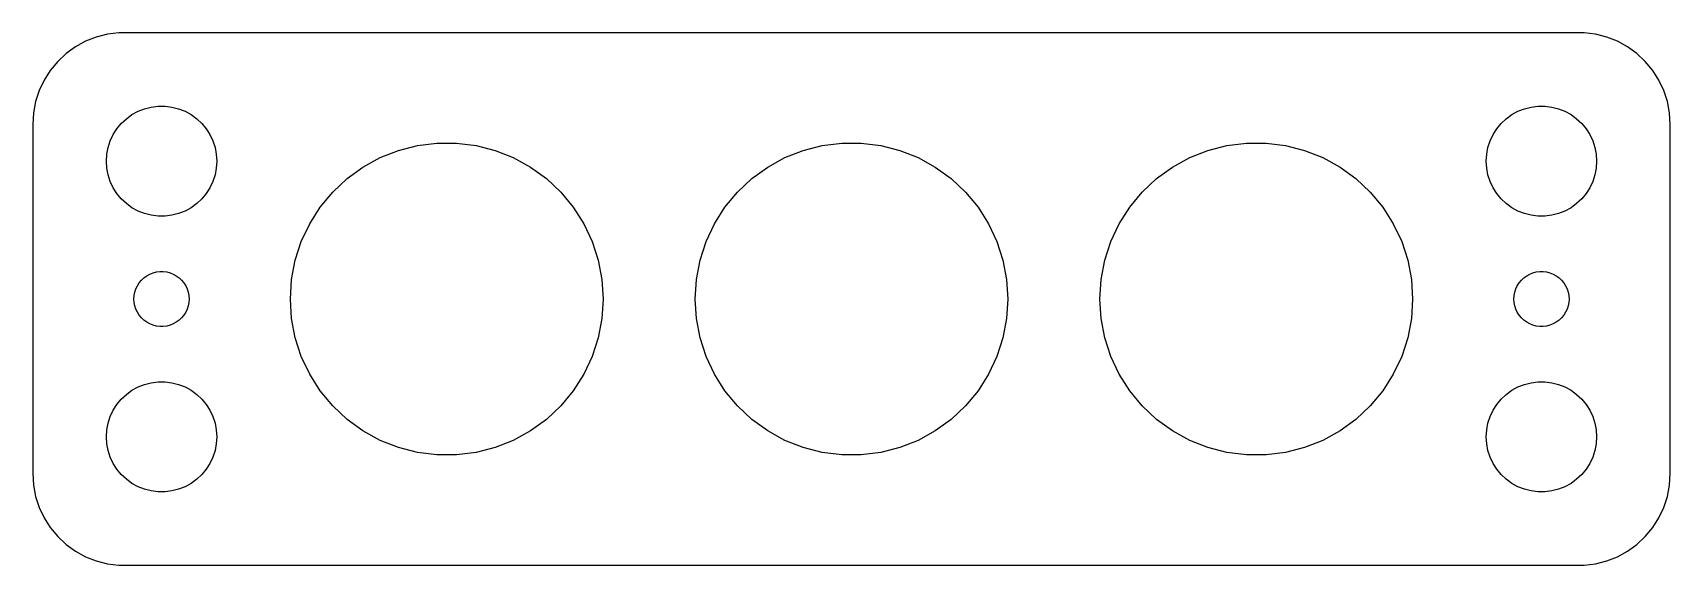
# Model space of a CAD drawing. Header units: metres. Extents: x -44.5 to 44.5, y -14.5 to 14.5.
import ezdxf

# ---------------------------------------------------------------- set-up
doc = ezdxf.new("R2010")
doc.units = ezdxf.units.M

msp = doc.modelspace()

# ---------------------------------------------------------------- linework, layer by layer
for p, q in [((-41.0451, 14.2553), (-41.6289, 14.0241)), ((-40.4369, 14.4114), (-41.0451, 14.2553)), ((-39.8139, 14.4901), (-40.4369, 14.4114)), ((39.8139, 14.4901), (-39.8139, 14.4901)), ((40.4369, 14.4114), (39.8139, 14.4901)), ((41.0451, 14.2553), (40.4369, 14.4114)), ((41.6289, 14.0241), (41.0451, 14.2553)), ((-42.6871, 13.3526), (-43.1448, 12.9227)), ((-42.1791, 13.7216), (-42.6871, 13.3526)), ((-41.6289, 14.0241), (-42.1791, 13.7216)), ((42.1791, 13.7216), (41.6289, 14.0241)), ((42.6871, 13.3526), (42.1791, 13.7216)), ((43.1448, 12.9227), (42.6871, 13.3526)), ((-43.1448, 12.9227), (-43.5451, 12.4389)), ((43.5451, 12.4389), (43.1448, 12.9227)), ((-43.8815, 11.9088), (-44.1489, 11.3406)), ((-43.5451, 12.4389), (-43.8815, 11.9088)), ((43.8815, 11.9088), (43.5451, 12.4389)), ((44.1489, 11.3406), (43.8815, 11.9088)), ((-44.3429, 10.7434), (-44.4606, 10.1267)), ((-44.1489, 11.3406), (-44.3429, 10.7434)), ((44.3429, 10.7434), (44.1489, 11.3406)), ((44.4606, 10.1267), (44.3429, 10.7434)), ((-44.4606, 10.1267), (-44.5, 9.5)), ((-39.6869, 9.55363), (-39.4123, 9.81154)), ((-39.4123, 9.81154), (-39.1075, 10.033)), ((-39.1075, 10.033), (-38.7773, 10.2145)), ((-38.7773, 10.2145), (-38.427, 10.3532)), ((-38.427, 10.3532), (-38.0621, 10.4469)), ((-38.0621, 10.4469), (-37.6884, 10.4941)), ((-37.6884, 10.4941), (-37.3116, 10.4941)), ((-37.3116, 10.4941), (-36.9379, 10.4469)), ((-36.9379, 10.4469), (-36.5729, 10.3532)), ((-36.5729, 10.3532), (-36.2227, 10.2145)), ((-36.2227, 10.2145), (-35.8925, 10.033)), ((-35.8925, 10.033), (-35.5877, 9.81154)), ((-35.5877, 9.81154), (-35.3131, 9.55363)), ((35.3131, 9.55363), (35.5877, 9.81154)), ((35.5877, 9.81154), (35.8925, 10.033)), ((35.8925, 10.033), (36.2227, 10.2145)), ((36.2227, 10.2145), (36.5729, 10.3532)), ((36.5729, 10.3532), (36.9379, 10.4469)), ((36.9379, 10.4469), (37.3116, 10.4941)), ((37.3116, 10.4941), (37.6884, 10.4941)), ((37.6884, 10.4941), (38.0621, 10.4469)), ((38.0621, 10.4469), (38.427, 10.3532)), ((38.427, 10.3532), (38.7773, 10.2145)), ((38.7773, 10.2145), (39.1075, 10.033)), ((39.1075, 10.033), (39.4123, 9.81154)), ((39.4123, 9.81154), (39.6869, 9.55363)), ((44.5, 9.5), (44.4606, 10.1267)), ((-44.5, 9.5), (-44.5, -9.5)), ((-40.2893, 8.60437), (-40.1289, 8.94525)), ((-40.1289, 8.94525), (-39.927, 9.26335)), ((-39.927, 9.26335), (-39.6869, 9.55363)), ((-35.3131, 9.55363), (-35.0729, 9.26335)), ((-35.0729, 9.26335), (-34.8711, 8.94525)), ((-34.8711, 8.94525), (-34.7107, 8.60437)), ((34.7107, 8.60437), (34.8711, 8.94525)), ((34.8711, 8.94525), (35.0729, 9.26335)), ((35.0729, 9.26335), (35.3131, 9.55363)), ((39.6869, 9.55363), (39.927, 9.26335)), ((39.927, 9.26335), (40.1289, 8.94525)), ((40.1289, 8.94525), (40.2893, 8.60437)), ((44.5, -9.5), (44.5, 9.5)), ((-40.4763, 7.87599), (-40.4057, 8.24606)), ((-40.4057, 8.24606), (-40.2893, 8.60437)), ((-34.7107, 8.60437), (-34.5942, 8.24606)), ((-34.5942, 8.24606), (-34.5237, 7.87599)), ((-25.6191, 7.69102), (-24.6266, 8.08397)), ((-24.6266, 8.08397), (-23.5927, 8.34944)), ((-23.5927, 8.34944), (-22.5337, 8.48322)), ((-22.5337, 8.48322), (-21.4663, 8.48322)), ((-21.4663, 8.48322), (-20.4073, 8.34944)), ((-20.4073, 8.34944), (-19.3734, 8.08397)), ((-19.3734, 8.08397), (-18.3809, 7.69102)), ((-3.61911, 7.69102), (-2.62663, 8.08397)), ((-2.62663, 8.08397), (-1.59273, 8.34944)), ((-1.59273, 8.34944), (-0.533707, 8.48322)), ((-0.533707, 8.48322), (0.533707, 8.48322)), ((0.533707, 8.48322), (1.59273, 8.34944)), ((1.59273, 8.34944), (2.62663, 8.08397)), ((2.62663, 8.08397), (3.61911, 7.69102)), ((18.3809, 7.69102), (19.3734, 8.08397)), ((19.3734, 8.08397), (20.4073, 8.34944)), ((20.4073, 8.34944), (21.4663, 8.48322)), ((21.4663, 8.48322), (22.5337, 8.48322)), ((22.5337, 8.48322), (23.5927, 8.34944)), ((23.5927, 8.34944), (24.6266, 8.08397)), ((24.6266, 8.08397), (25.6191, 7.69102)), ((34.5237, 7.87599), (34.5942, 8.24606)), ((34.5942, 8.24606), (34.7107, 8.60437)), ((40.2893, 8.60437), (40.4057, 8.24606)), ((40.4057, 8.24606), (40.4763, 7.87599)), ((-40.5, 7.5), (-40.4763, 7.87599)), ((-40.4763, 7.12399), (-40.5, 7.5)), ((-40.4057, 6.75392), (-40.4763, 7.12399)), ((-34.5237, 7.12399), (-34.5942, 6.75392)), ((-34.5237, 7.87599), (-34.5, 7.5)), ((-34.5, 7.5), (-34.5237, 7.12399)), ((-27.4181, 6.54936), (-26.5545, 7.17677)), ((-26.5545, 7.17677), (-25.6191, 7.69102)), ((-18.3809, 7.69102), (-17.4455, 7.17677)), ((-17.4455, 7.17677), (-16.5819, 6.54936)), ((-5.41809, 6.54936), (-4.55452, 7.17677)), ((-4.55452, 7.17677), (-3.61911, 7.69102)), ((3.61911, 7.69102), (4.55452, 7.17677)), ((4.55452, 7.17677), (5.41809, 6.54936)), ((16.5819, 6.54936), (17.4455, 7.17677)), ((17.4455, 7.17677), (18.3809, 7.69102)), ((25.6191, 7.69102), (26.5545, 7.17677)), ((26.5545, 7.17677), (27.4181, 6.54936)), ((34.5, 7.5), (34.5237, 7.87599)), ((34.5237, 7.12399), (34.5, 7.5)), ((34.5942, 6.75392), (34.5237, 7.12399)), ((40.4763, 7.12399), (40.4057, 6.75392)), ((40.4763, 7.87599), (40.5, 7.5)), ((40.5, 7.5), (40.4763, 7.12399)), ((-40.2893, 6.39561), (-40.4057, 6.75392)), ((-40.1289, 6.05473), (-40.2893, 6.39561)), ((-34.7107, 6.39561), (-34.8711, 6.05473)), ((-34.5942, 6.75392), (-34.7107, 6.39561)), ((-28.1962, 5.81865), (-27.4181, 6.54936)), ((-16.5819, 6.54936), (-15.8038, 5.81865)), ((-6.19623, 5.81865), (-5.41809, 6.54936)), ((5.41809, 6.54936), (6.19623, 5.81865)), ((15.8038, 5.81865), (16.5819, 6.54936)), ((27.4181, 6.54936), (28.1962, 5.81865)), ((34.7107, 6.39561), (34.5942, 6.75392)), ((34.8711, 6.05473), (34.7107, 6.39561)), ((40.2893, 6.39561), (40.1289, 6.05473)), ((40.4057, 6.75392), (40.2893, 6.39561)), ((-39.927, 5.73663), (-40.1289, 6.05473)), ((-39.6869, 5.44635), (-39.927, 5.73663)), ((-39.4123, 5.18845), (-39.6869, 5.44635)), ((-35.3131, 5.44635), (-35.5877, 5.18845)), ((-35.0729, 5.73663), (-35.3131, 5.44635)), ((-34.8711, 6.05473), (-35.0729, 5.73663)), ((-28.8766, 4.99617), (-28.1962, 5.81865)), ((-15.8038, 5.81865), (-15.1234, 4.99617)), ((-6.87663, 4.99617), (-6.19623, 5.81865)), ((6.19623, 5.81865), (6.87663, 4.99617)), ((15.1234, 4.99617), (15.8038, 5.81865)), ((28.1962, 5.81865), (28.8766, 4.99617)), ((35.0729, 5.73663), (34.8711, 6.05473)), ((35.3131, 5.44635), (35.0729, 5.73663)), ((35.5877, 5.18845), (35.3131, 5.44635)), ((39.6869, 5.44635), (39.4123, 5.18845)), ((39.927, 5.73663), (39.6869, 5.44635)), ((40.1289, 6.05473), (39.927, 5.73663)), ((-39.1075, 4.96701), (-39.4123, 5.18845)), ((-38.7773, 4.78551), (-39.1075, 4.96701)), ((-38.427, 4.64682), (-38.7773, 4.78551)), ((-38.0621, 4.55313), (-38.427, 4.64682)), ((-37.6884, 4.50591), (-38.0621, 4.55313)), ((-37.3116, 4.50591), (-37.6884, 4.50591)), ((-36.9379, 4.55313), (-37.3116, 4.50591)), ((-36.5729, 4.64682), (-36.9379, 4.55313)), ((-36.2227, 4.78551), (-36.5729, 4.64682)), ((-35.8925, 4.96701), (-36.2227, 4.78551)), ((-35.5877, 5.18845), (-35.8925, 4.96701)), ((-29.4486, 4.09489), (-28.8766, 4.99617)), ((-15.1234, 4.99617), (-14.5514, 4.09489)), ((-7.44859, 4.09489), (-6.87663, 4.99617)), ((6.87663, 4.99617), (7.44859, 4.09489)), ((14.5514, 4.09489), (15.1234, 4.99617)), ((28.8766, 4.99617), (29.4486, 4.09489)), ((35.8925, 4.96701), (35.5877, 5.18845)), ((36.2227, 4.78551), (35.8925, 4.96701)), ((36.5729, 4.64682), (36.2227, 4.78551)), ((36.9379, 4.55313), (36.5729, 4.64682)), ((37.3116, 4.50591), (36.9379, 4.55313)), ((37.6884, 4.50591), (37.3116, 4.50591)), ((38.0621, 4.55313), (37.6884, 4.50591)), ((38.427, 4.64682), (38.0621, 4.55313)), ((38.7773, 4.78551), (38.427, 4.64682)), ((39.1075, 4.96701), (38.7773, 4.78551)), ((39.4123, 5.18845), (39.1075, 4.96701)), ((-29.9031, 3.12904), (-29.4486, 4.09489)), ((-14.5514, 4.09489), (-14.0969, 3.12904)), ((-7.90309, 3.12904), (-7.44859, 4.09489)), ((7.44859, 4.09489), (7.90309, 3.12904)), ((14.0969, 3.12904), (14.5514, 4.09489)), ((29.4486, 4.09489), (29.9031, 3.12904)), ((-30.233, 2.11386), (-29.9031, 3.12904)), ((-14.0969, 3.12904), (-13.767, 2.11386)), ((-8.23296, 2.11386), (-7.90309, 3.12904)), ((7.90309, 3.12904), (8.23296, 2.11386)), ((13.767, 2.11386), (14.0969, 3.12904)), ((29.9031, 3.12904), (30.233, 2.11386)), ((-30.433, 1.06532), (-30.233, 2.11386)), ((-13.767, 2.11386), (-13.567, 1.06532)), ((-8.43297, 1.06532), (-8.23296, 2.11386)), ((8.23296, 2.11386), (8.43297, 1.06532)), ((13.567, 1.06532), (13.767, 2.11386)), ((30.233, 2.11386), (30.433, 1.06532)), ((-38.7135, 0.881668), (-38.5934, 1.02681)), ((-38.5934, 1.02681), (-38.4561, 1.15576)), ((-38.4561, 1.15576), (-38.3037, 1.26648)), ((-38.3037, 1.26648), (-38.1387, 1.35724)), ((-38.1387, 1.35724), (-37.9635, 1.42657)), ((-37.9635, 1.42657), (-37.7811, 1.47342)), ((-37.7811, 1.47342), (-37.5942, 1.49704)), ((-37.5942, 1.49704), (-37.4058, 1.49704)), ((-37.4058, 1.49704), (-37.2189, 1.47342)), ((-37.2189, 1.47342), (-37.0365, 1.42657)), ((-37.0365, 1.42657), (-36.8613, 1.35724)), ((-36.8613, 1.35724), (-36.6963, 1.26648)), ((-36.6963, 1.26648), (-36.5439, 1.15576)), ((-36.5439, 1.15576), (-36.4065, 1.02681)), ((-36.4065, 1.02681), (-36.2865, 0.881668)), ((-30.5, 0), (-30.433, 1.06532)), ((-13.567, 1.06532), (-13.5, 0)), ((-8.5, 0), (-8.43297, 1.06532)), ((8.43297, 1.06532), (8.5, 0)), ((13.5, 0), (13.567, 1.06532)), ((30.433, 1.06532), (30.5, 0)), ((36.2865, 0.881668), (36.4065, 1.02681)), ((36.4065, 1.02681), (36.5439, 1.15576)), ((36.5439, 1.15576), (36.6963, 1.26648)), ((36.6963, 1.26648), (36.8613, 1.35724)), ((36.8613, 1.35724), (37.0365, 1.42657)), ((37.0365, 1.42657), (37.2189, 1.47342)), ((37.2189, 1.47342), (37.4058, 1.49704)), ((37.4058, 1.49704), (37.5942, 1.49704)), ((37.5942, 1.49704), (37.7811, 1.47342)), ((37.7811, 1.47342), (37.9635, 1.42657)), ((37.9635, 1.42657), (38.1387, 1.35724)), ((38.1387, 1.35724), (38.3037, 1.26648)), ((38.3037, 1.26648), (38.4561, 1.15576)), ((38.4561, 1.15576), (38.5934, 1.02681)), ((38.5934, 1.02681), (38.7135, 0.881668)), ((-39, 0), (-38.9882, 0.187988)), ((-38.9882, -0.187988), (-39, 0)), ((-38.9882, 0.187988), (-38.9529, 0.373032)), ((-38.9529, 0.373032), (-38.8947, 0.552185)), ((-38.8947, 0.552185), (-38.8145, 0.722626)), ((-38.8145, 0.722626), (-38.7135, 0.881668)), ((-36.2865, 0.881668), (-36.1855, 0.722626)), ((-36.1855, 0.722626), (-36.1053, 0.552185)), ((-36.1053, 0.552185), (-36.0471, 0.373032)), ((-36.0471, 0.373032), (-36.0118, 0.187988)), ((-36.0118, 0.187988), (-36, 0)), ((-36, 0), (-36.0118, -0.187988)), ((-30.433, -1.06532), (-30.5, 0)), ((-13.5, 0), (-13.567, -1.06532)), ((-8.43297, -1.06532), (-8.5, 0)), ((8.5, 0), (8.43297, -1.06532)), ((13.567, -1.06532), (13.5, 0)), ((30.5, 0), (30.433, -1.06532)), ((36, 0), (36.0118, 0.187988)), ((36.0118, -0.187988), (36, 0)), ((36.0118, 0.187988), (36.0471, 0.373032)), ((36.0471, 0.373032), (36.1053, 0.552185)), ((36.1053, 0.552185), (36.1855, 0.722626)), ((36.1855, 0.722626), (36.2865, 0.881668)), ((38.7135, 0.881668), (38.8145, 0.722626)), ((38.8145, 0.722626), (38.8947, 0.552185)), ((38.8947, 0.552185), (38.9529, 0.373032)), ((38.9529, 0.373032), (38.9882, 0.187988)), ((38.9882, 0.187988), (39, 0)), ((39, 0), (38.9882, -0.187988)), ((-38.9529, -0.373032), (-38.9882, -0.187988)), ((-38.8947, -0.552185), (-38.9529, -0.373032)), ((-38.8145, -0.722626), (-38.8947, -0.552185)), ((-38.7135, -0.881668), (-38.8145, -0.722626)), ((-38.5934, -1.02681), (-38.7135, -0.881668)), ((-36.2865, -0.881668), (-36.4065, -1.02681)), ((-36.1855, -0.722626), (-36.2865, -0.881668)), ((-36.1053, -0.552185), (-36.1855, -0.722626)), ((-36.0471, -0.373032), (-36.1053, -0.552185)), ((-36.0118, -0.187988), (-36.0471, -0.373032)), ((36.0471, -0.373032), (36.0118, -0.187988)), ((36.1053, -0.552185), (36.0471, -0.373032)), ((36.1855, -0.722626), (36.1053, -0.552185)), ((36.2865, -0.881668), (36.1855, -0.722626)), ((36.4065, -1.02681), (36.2865, -0.881668)), ((38.7135, -0.881668), (38.5934, -1.02681)), ((38.8145, -0.722626), (38.7135, -0.881668)), ((38.8947, -0.552185), (38.8145, -0.722626)), ((38.9529, -0.373032), (38.8947, -0.552185)), ((38.9882, -0.187988), (38.9529, -0.373032)), ((-38.4561, -1.15576), (-38.5934, -1.02681)), ((-38.3037, -1.26648), (-38.4561, -1.15576)), ((-38.1387, -1.35724), (-38.3037, -1.26648)), ((-37.9635, -1.42657), (-38.1387, -1.35724)), ((-37.7811, -1.47342), (-37.9635, -1.42657)), ((-37.5942, -1.49704), (-37.7811, -1.47342)), ((-37.4058, -1.49704), (-37.5942, -1.49704)), ((-37.2189, -1.47342), (-37.4058, -1.49704)), ((-37.0365, -1.42657), (-37.2189, -1.47342)), ((-36.8613, -1.35724), (-37.0365, -1.42657)), ((-36.6963, -1.26648), (-36.8613, -1.35724)), ((-36.5439, -1.15576), (-36.6963, -1.26648)), ((-36.4065, -1.02681), (-36.5439, -1.15576)), ((-30.233, -2.11386), (-30.433, -1.06532)), ((-13.567, -1.06532), (-13.767, -2.11386)), ((-8.23296, -2.11386), (-8.43297, -1.06532)), ((8.43297, -1.06532), (8.23296, -2.11386)), ((13.767, -2.11386), (13.567, -1.06532)), ((30.433, -1.06532), (30.233, -2.11386)), ((36.5439, -1.15576), (36.4065, -1.02681)), ((36.6963, -1.26648), (36.5439, -1.15576)), ((36.8613, -1.35724), (36.6963, -1.26648)), ((37.0365, -1.42657), (36.8613, -1.35724)), ((37.2189, -1.47342), (37.0365, -1.42657)), ((37.4058, -1.49704), (37.2189, -1.47342)), ((37.5942, -1.49704), (37.4058, -1.49704)), ((37.7811, -1.47342), (37.5942, -1.49704)), ((37.9635, -1.42657), (37.7811, -1.47342)), ((38.1387, -1.35724), (37.9635, -1.42657)), ((38.3037, -1.26648), (38.1387, -1.35724)), ((38.4561, -1.15576), (38.3037, -1.26648)), ((38.5934, -1.02681), (38.4561, -1.15576)), ((-29.9031, -3.12904), (-30.233, -2.11386)), ((-13.767, -2.11386), (-14.0969, -3.12904)), ((-7.90309, -3.12904), (-8.23296, -2.11386)), ((8.23296, -2.11386), (7.90309, -3.12904)), ((14.0969, -3.12904), (13.767, -2.11386)), ((30.233, -2.11386), (29.9031, -3.12904)), ((-29.4486, -4.09489), (-29.9031, -3.12904)), ((-14.0969, -3.12904), (-14.5514, -4.09489)), ((-7.44859, -4.09489), (-7.90309, -3.12904)), ((7.90309, -3.12904), (7.44859, -4.09489)), ((14.5514, -4.09489), (14.0969, -3.12904)), ((29.9031, -3.12904), (29.4486, -4.09489)), ((-28.8766, -4.99617), (-29.4486, -4.09489)), ((-14.5514, -4.09489), (-15.1234, -4.99617)), ((-6.87663, -4.99617), (-7.44859, -4.09489)), ((7.44859, -4.09489), (6.87663, -4.99617)), ((15.1234, -4.99617), (14.5514, -4.09489)), ((29.4486, -4.09489), (28.8766, -4.99617)), ((-39.6869, -5.44635), (-39.4123, -5.18845)), ((-39.4123, -5.18845), (-39.1075, -4.96701)), ((-39.1075, -4.96701), (-38.7773, -4.78551)), ((-38.7773, -4.78551), (-38.427, -4.64682)), ((-38.427, -4.64682), (-38.0621, -4.55313)), ((-38.0621, -4.55313), (-37.6884, -4.50591)), ((-37.6884, -4.50591), (-37.3116, -4.50591)), ((-37.3116, -4.50591), (-36.9379, -4.55313)), ((-36.9379, -4.55313), (-36.5729, -4.64682)), ((-36.5729, -4.64682), (-36.2227, -4.78551)), ((-36.2227, -4.78551), (-35.8925, -4.96701)), ((-35.8925, -4.96701), (-35.5877, -5.18845)), ((-35.5877, -5.18845), (-35.3131, -5.44635)), ((-28.1962, -5.81865), (-28.8766, -4.99617)), ((-15.1234, -4.99617), (-15.8038, -5.81865)), ((-6.19623, -5.81865), (-6.87663, -4.99617)), ((6.87663, -4.99617), (6.19623, -5.81865)), ((15.8038, -5.81865), (15.1234, -4.99617)), ((28.8766, -4.99617), (28.1962, -5.81865)), ((35.3131, -5.44635), (35.5877, -5.18845)), ((35.5877, -5.18845), (35.8925, -4.96701)), ((35.8925, -4.96701), (36.2227, -4.78551)), ((36.2227, -4.78551), (36.5729, -4.64682)), ((36.5729, -4.64682), (36.9379, -4.55313)), ((36.9379, -4.55313), (37.3116, -4.50591)), ((37.3116, -4.50591), (37.6884, -4.50591)), ((37.6884, -4.50591), (38.0621, -4.55313)), ((38.0621, -4.55313), (38.427, -4.64682)), ((38.427, -4.64682), (38.7773, -4.78551)), ((38.7773, -4.78551), (39.1075, -4.96701)), ((39.1075, -4.96701), (39.4123, -5.18845)), ((39.4123, -5.18845), (39.6869, -5.44635)), ((-40.2893, -6.39561), (-40.1289, -6.05473)), ((-40.1289, -6.05473), (-39.927, -5.73663)), ((-39.927, -5.73663), (-39.6869, -5.44635)), ((-35.3131, -5.44635), (-35.0729, -5.73663)), ((-35.0729, -5.73663), (-34.8711, -6.05473)), ((-34.8711, -6.05473), (-34.7107, -6.39561)), ((-27.4181, -6.54936), (-28.1962, -5.81865)), ((-15.8038, -5.81865), (-16.5819, -6.54936)), ((-5.41809, -6.54936), (-6.19623, -5.81865)), ((6.19623, -5.81865), (5.41809, -6.54936)), ((16.5819, -6.54936), (15.8038, -5.81865)), ((28.1962, -5.81865), (27.4181, -6.54936)), ((34.7107, -6.39561), (34.8711, -6.05473)), ((34.8711, -6.05473), (35.0729, -5.73663)), ((35.0729, -5.73663), (35.3131, -5.44635)), ((39.6869, -5.44635), (39.927, -5.73663)), ((39.927, -5.73663), (40.1289, -6.05473)), ((40.1289, -6.05473), (40.2893, -6.39561)), ((-40.4763, -7.12399), (-40.4057, -6.75392)), ((-40.4057, -6.75392), (-40.2893, -6.39561)), ((-34.7107, -6.39561), (-34.5942, -6.75392)), ((-34.5942, -6.75392), (-34.5237, -7.12399)), ((-26.5545, -7.17677), (-27.4181, -6.54936)), ((-16.5819, -6.54936), (-17.4455, -7.17677)), ((-4.55452, -7.17677), (-5.41809, -6.54936)), ((5.41809, -6.54936), (4.55452, -7.17677)), ((17.4455, -7.17677), (16.5819, -6.54936)), ((27.4181, -6.54936), (26.5545, -7.17677)), ((34.5237, -7.12399), (34.5942, -6.75392)), ((34.5942, -6.75392), (34.7107, -6.39561)), ((40.2893, -6.39561), (40.4057, -6.75392)), ((40.4057, -6.75392), (40.4763, -7.12399)), ((-40.5, -7.5), (-40.4763, -7.12399)), ((-40.4763, -7.87599), (-40.5, -7.5)), ((-40.4057, -8.24606), (-40.4763, -7.87599)), ((-34.5237, -7.87599), (-34.5942, -8.24606)), ((-34.5237, -7.12399), (-34.5, -7.5)), ((-34.5, -7.5), (-34.5237, -7.87599)), ((-25.6191, -7.69102), (-26.5545, -7.17677)), ((-24.6266, -8.08397), (-25.6191, -7.69102)), ((-18.3809, -7.69102), (-19.3734, -8.08397)), ((-17.4455, -7.17677), (-18.3809, -7.69102)), ((-3.61911, -7.69102), (-4.55452, -7.17677)), ((-2.62663, -8.08397), (-3.61911, -7.69102)), ((3.61911, -7.69102), (2.62663, -8.08397)), ((4.55452, -7.17677), (3.61911, -7.69102)), ((18.3809, -7.69102), (17.4455, -7.17677)), ((19.3734, -8.08397), (18.3809, -7.69102)), ((25.6191, -7.69102), (24.6266, -8.08397)), ((26.5545, -7.17677), (25.6191, -7.69102)), ((34.5, -7.5), (34.5237, -7.12399)), ((34.5237, -7.87599), (34.5, -7.5)), ((34.5942, -8.24606), (34.5237, -7.87599)), ((40.4763, -7.87599), (40.4057, -8.24606)), ((40.4763, -7.12399), (40.5, -7.5)), ((40.5, -7.5), (40.4763, -7.87599)), ((-40.2893, -8.60437), (-40.4057, -8.24606)), ((-40.1289, -8.94525), (-40.2893, -8.60437)), ((-34.7107, -8.60437), (-34.8711, -8.94525)), ((-34.5942, -8.24606), (-34.7107, -8.60437)), ((-23.5927, -8.34944), (-24.6266, -8.08397)), ((-22.5337, -8.48322), (-23.5927, -8.34944)), ((-21.4663, -8.48322), (-22.5337, -8.48322)), ((-20.4073, -8.34944), (-21.4663, -8.48322)), ((-19.3734, -8.08397), (-20.4073, -8.34944)), ((-1.59273, -8.34944), (-2.62663, -8.08397)), ((-0.533707, -8.48322), (-1.59273, -8.34944)), ((0.533707, -8.48322), (-0.533707, -8.48322)), ((1.59273, -8.34944), (0.533707, -8.48322)), ((2.62663, -8.08397), (1.59273, -8.34944)), ((20.4073, -8.34944), (19.3734, -8.08397)), ((21.4663, -8.48322), (20.4073, -8.34944)), ((22.5337, -8.48322), (21.4663, -8.48322)), ((23.5927, -8.34944), (22.5337, -8.48322)), ((24.6266, -8.08397), (23.5927, -8.34944)), ((34.7107, -8.60437), (34.5942, -8.24606)), ((34.8711, -8.94525), (34.7107, -8.60437)), ((40.2893, -8.60437), (40.1289, -8.94525)), ((40.4057, -8.24606), (40.2893, -8.60437)), ((-44.5, -9.5), (-44.4606, -10.1267)), ((-39.927, -9.26335), (-40.1289, -8.94525)), ((-39.6869, -9.55363), (-39.927, -9.26335)), ((-39.4123, -9.81154), (-39.6869, -9.55363)), ((-35.3131, -9.55363), (-35.5877, -9.81154)), ((-35.0729, -9.26335), (-35.3131, -9.55363)), ((-34.8711, -8.94525), (-35.0729, -9.26335)), ((35.0729, -9.26335), (34.8711, -8.94525)), ((35.3131, -9.55363), (35.0729, -9.26335)), ((35.5877, -9.81154), (35.3131, -9.55363)), ((39.6869, -9.55363), (39.4123, -9.81154)), ((39.927, -9.26335), (39.6869, -9.55363)), ((40.1289, -8.94525), (39.927, -9.26335)), ((44.4606, -10.1267), (44.5, -9.5)), ((-44.4606, -10.1267), (-44.3429, -10.7434)), ((-39.1075, -10.033), (-39.4123, -9.81154)), ((-38.7773, -10.2145), (-39.1075, -10.033)), ((-38.427, -10.3532), (-38.7773, -10.2145)), ((-38.0621, -10.4469), (-38.427, -10.3532)), ((-37.6884, -10.4941), (-38.0621, -10.4469)), ((-37.3116, -10.4941), (-37.6884, -10.4941)), ((-36.9379, -10.4469), (-37.3116, -10.4941)), ((-36.5729, -10.3532), (-36.9379, -10.4469)), ((-36.2227, -10.2145), (-36.5729, -10.3532)), ((-35.8925, -10.033), (-36.2227, -10.2145)), ((-35.5877, -9.81154), (-35.8925, -10.033)), ((35.8925, -10.033), (35.5877, -9.81154)), ((36.2227, -10.2145), (35.8925, -10.033)), ((36.5729, -10.3532), (36.2227, -10.2145)), ((36.9379, -10.4469), (36.5729, -10.3532)), ((37.3116, -10.4941), (36.9379, -10.4469)), ((37.6884, -10.4941), (37.3116, -10.4941)), ((38.0621, -10.4469), (37.6884, -10.4941)), ((38.427, -10.3532), (38.0621, -10.4469)), ((38.7773, -10.2145), (38.427, -10.3532)), ((39.1075, -10.033), (38.7773, -10.2145)), ((39.4123, -9.81154), (39.1075, -10.033)), ((44.3429, -10.7434), (44.4606, -10.1267)), ((-44.3429, -10.7434), (-44.1489, -11.3406)), ((-44.1489, -11.3406), (-43.8815, -11.9088)), ((43.8815, -11.9088), (44.1489, -11.3406)), ((44.1489, -11.3406), (44.3429, -10.7434)), ((-43.8815, -11.9088), (-43.5451, -12.4389)), ((-43.5451, -12.4389), (-43.1448, -12.9227)), ((43.1448, -12.9227), (43.5451, -12.4389)), ((43.5451, -12.4389), (43.8815, -11.9088)), ((-43.1448, -12.9227), (-42.6871, -13.3526)), ((42.6871, -13.3526), (43.1448, -12.9227)), ((-42.6871, -13.3526), (-42.1791, -13.7216)), ((-42.1791, -13.7216), (-41.6289, -14.0241)), ((-41.6289, -14.0241), (-41.0451, -14.2553)), ((41.0451, -14.2553), (41.6289, -14.0241)), ((41.6289, -14.0241), (42.1791, -13.7216)), ((42.1791, -13.7216), (42.6871, -13.3526)), ((-41.0451, -14.2553), (-40.4369, -14.4114)), ((-40.4369, -14.4114), (-39.8139, -14.4901)), ((-39.8139, -14.4901), (39.8139, -14.4901)), ((39.8139, -14.4901), (40.4369, -14.4114)), ((40.4369, -14.4114), (41.0451, -14.2553))]:
    msp.add_line(p, q)

doc.saveas('drawing.dxf')
